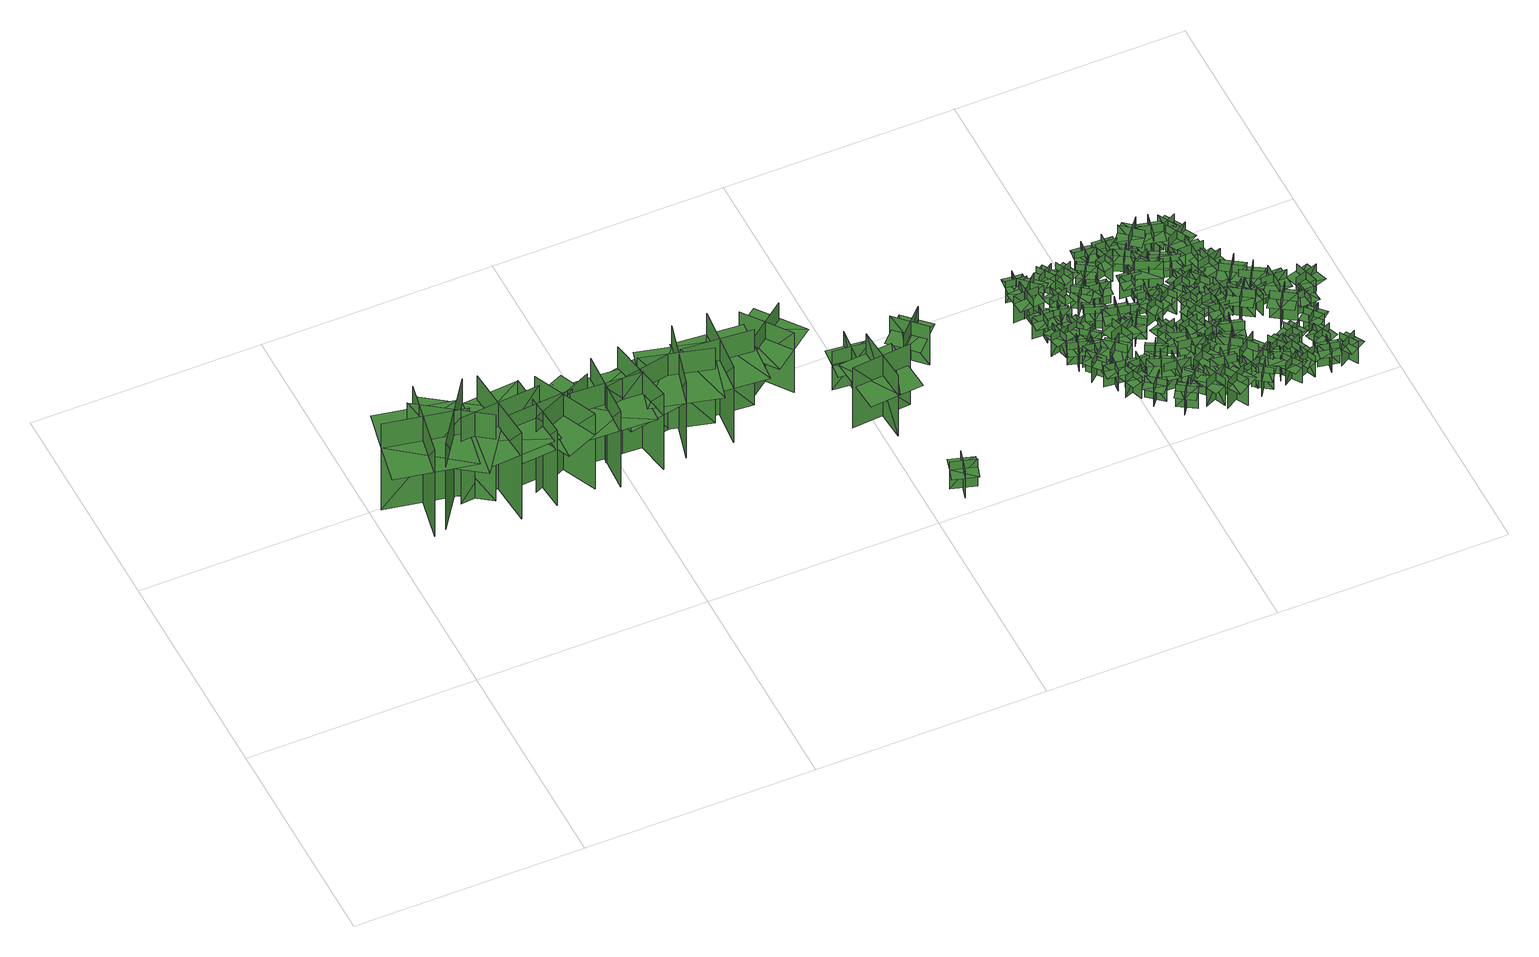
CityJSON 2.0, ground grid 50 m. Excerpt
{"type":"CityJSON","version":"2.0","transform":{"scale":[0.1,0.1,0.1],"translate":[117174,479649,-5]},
"CityObjects":{
"tree1":{"type":"SolitaryVegetationObject","geometry":[{"type":"MultiSurface","lod":"1","boundaries":[[[0,1,2]],[[0,2,3]],[[4,5,6]],[[4,6,7]],[[8,9,10]],[[8,10,11]],[[8,11,12]],[[8,12,13]]]}]},
"tree2":{"type":"SolitaryVegetationObject","geometry":[{"type":"MultiSurface","lod":"1","boundaries":[[[14,15,16]],[[14,16,17]],[[18,19,20]],[[18,20,21]],[[22,23,24]],[[22,24,25]],[[22,25,26]],[[22,26,27]]]}]},
"tree3":{"type":"SolitaryVegetationObject","geometry":[{"type":"MultiSurface","lod":"1","boundaries":[[[28,29,30]],[[28,30,31]],[[32,33,34]],[[32,34,35]],[[36,37,38]],[[36,38,39]],[[36,39,40]],[[36,40,41]]]}]},
"tree4":{"type":"SolitaryVegetationObject","geometry":[{"type":"MultiSurface","lod":"1","boundaries":[[[42,43,44]],[[42,44,45]],[[46,47,48]],[[46,48,49]],[[50,51,52]],[[50,52,53]],[[50,53,54]],[[50,54,55]]]}]},
"tree5":{"type":"SolitaryVegetationObject","geometry":[{"type":"MultiSurface","lod":"1","boundaries":[[[56,57,58]],[[56,58,59]],[[60,61,62]],[[60,62,63]],[[64,65,66]],[[64,66,67]],[[64,67,68]],[[64,68,69]]]}]},
"tree6":{"type":"SolitaryVegetationObject","geometry":[{"type":"MultiSurface","lod":"1","boundaries":[[[70,71,72]],[[70,72,73]],[[74,75,76]],[[74,76,77]],[[78,79,80]],[[78,80,81]],[[78,81,82]],[[78,82,83]]]}]},
"tree7":{"type":"SolitaryVegetationObject","geometry":[{"type":"MultiSurface","lod":"1","boundaries":[[[84,85,86]],[[84,86,87]],[[88,89,90]],[[88,90,91]],[[92,93,94]],[[92,94,95]],[[92,95,96]],[[92,96,97]]]}]},
"tree8":{"type":"SolitaryVegetationObject","geometry":[{"type":"MultiSurface","lod":"1","boundaries":[[[98,99,100]],[[98,100,101]],[[102,103,104]],[[102,104,105]],[[106,107,108]],[[106,108,109]],[[106,109,110]],[[106,110,111]]]}]},
"tree9":{"type":"SolitaryVegetationObject","geometry":[{"type":"MultiSurface","lod":"1","boundaries":[[[112,113,114]],[[112,114,115]],[[116,117,118]],[[116,118,119]],[[120,121,122]],[[120,122,123]],[[120,123,124]],[[120,124,125]]]}]},
"tree10":{"type":"SolitaryVegetationObject","geometry":[{"type":"MultiSurface","lod":"1","boundaries":[[[126,127,128]],[[126,128,129]],[[130,131,132]],[[130,132,133]],[[134,135,136]],[[134,136,137]],[[134,137,138]],[[134,138,139]]]}]},
"tree11":{"type":"SolitaryVegetationObject","geometry":[{"type":"MultiSurface","lod":"1","boundaries":[[[140,141,142]],[[140,142,143]],[[144,145,146]],[[144,146,147]],[[148,149,150]],[[148,150,151]],[[148,151,152]],[[148,152,153]]]}]},
"tree12":{"type":"SolitaryVegetationObject","geometry":[{"type":"MultiSurface","lod":"1","boundaries":[[[154,155,156]],[[154,156,157]],[[158,159,160]],[[158,160,161]],[[162,163,164]],[[162,164,165]],[[162,163,166]],[[162,166,167]]]}]},
"tree13":{"type":"SolitaryVegetationObject","geometry":[{"type":"MultiSurface","lod":"1","boundaries":[[[168,169,170]],[[168,170,171]],[[172,173,174]],[[172,174,175]],[[176,177,178]],[[176,178,179]],[[176,177,180]],[[176,180,181]]]}]},
"tree14":{"type":"SolitaryVegetationObject","geometry":[{"type":"MultiSurface","lod":"1","boundaries":[[[182,183,184]],[[182,184,185]],[[186,187,188]],[[186,188,189]],[[190,191,192]],[[190,192,193]],[[190,191,194]],[[190,194,195]]]}]},
"tree15":{"type":"SolitaryVegetationObject","geometry":[{"type":"MultiSurface","lod":"1","boundaries":[[[196,197,198]],[[196,198,199]],[[200,201,202]],[[200,202,203]],[[204,205,206]],[[204,206,207]],[[204,207,208]],[[204,208,209]]]}]},
"tree16":{"type":"SolitaryVegetationObject","geometry":[{"type":"MultiSurface","lod":"1","boundaries":[[[210,211,212]],[[210,212,213]],[[214,215,216]],[[214,216,217]],[[218,219,220]],[[218,220,221]],[[218,221,222]],[[218,222,223]]]}]},
"tree17":{"type":"SolitaryVegetationObject","geometry":[{"type":"MultiSurface","lod":"1","boundaries":[[[224,225,226]],[[224,226,227]],[[228,229,230]],[[228,230,231]],[[232,233,234]],[[232,234,235]],[[232,235,236]],[[232,236,237]]]}]},
"tree18":{"type":"SolitaryVegetationObject","geometry":[{"type":"MultiSurface","lod":"1","boundaries":[[[238,239,240]],[[238,240,241]],[[242,243,244]],[[242,244,245]],[[246,247,248]],[[246,248,249]],[[246,249,250]],[[246,250,251]]]}]},
"tree19":{"type":"SolitaryVegetationObject","geometry":[{"type":"MultiSurface","lod":"1","boundaries":[[[252,253,254]],[[252,254,255]],[[256,257,258]],[[256,258,259]],[[260,261,262]],[[260,262,263]],[[260,263,264]],[[260,264,265]]]}]},
"tree20":{"type":"SolitaryVegetationObject","geometry":[{"type":"MultiSurface","lod":"1","boundaries":[[[266,267,268]],[[266,268,269]],[[270,271,272]],[[270,272,273]],[[274,275,276]],[[274,276,277]],[[274,277,278]],[[274,278,279]]]}]},
"tree21":{"type":"SolitaryVegetationObject","geometry":[{"type":"MultiSurface","lod":"1","boundaries":[[[280,281,282]],[[280,282,283]],[[284,285,286]],[[284,286,287]],[[288,289,290]],[[288,290,291]],[[288,291,292]],[[288,292,293]]]}]},
"tree22":{"type":"SolitaryVegetationObject","geometry":[{"type":"MultiSurface","lod":"1","boundaries":[[[294,295,296]],[[294,296,297]],[[298,299,300]],[[298,300,301]],[[302,303,304]],[[302,304,305]],[[302,305,306]],[[302,306,307]]]}]},
"tree23":{"type":"SolitaryVegetationObject","geometry":[{"type":"MultiSurface","lod":"1","boundaries":[[[308,309,310]],[[308,310,311]],[[312,313,314]],[[312,314,315]],[[316,317,318]],[[316,318,319]],[[316,319,320]],[[316,320,321]]]}]},
"tree24":{"type":"SolitaryVegetationObject","geometry":[{"type":"MultiSurface","lod":"1","boundaries":[[[322,323,324]],[[322,324,325]],[[326,327,328]],[[326,328,329]],[[330,331,332]],[[330,332,333]],[[330,333,334]],[[330,334,335]]]}]},
"tree25":{"type":"SolitaryVegetationObject","geometry":[{"type":"MultiSurface","lod":"1","boundaries":[[[336,337,338]],[[336,338,339]],[[340,341,342]],[[340,342,343]],[[344,345,346]],[[344,346,347]],[[344,347,348]],[[344,348,349]]]}]},
"tree26":{"type":"SolitaryVegetationObject","geometry":[{"type":"MultiSurface","lod":"1","boundaries":[[[350,351,352]],[[350,352,353]],[[354,355,356]],[[354,356,357]],[[358,359,360]],[[358,360,361]],[[358,361,362]],[[358,362,363]]]}]},
"tree27":{"type":"SolitaryVegetationObject","geometry":[{"type":"MultiSurface","lod":"1","boundaries":[[[364,365,366]],[[364,366,367]],[[368,369,370]],[[368,370,371]],[[372,373,374]],[[372,374,375]],[[372,375,376]],[[372,376,377]]]}]},
"tree28":{"type":"SolitaryVegetationObject","geometry":[{"type":"MultiSurface","lod":"1","boundaries":[[[378,379,380]],[[378,380,381]],[[382,383,384]],[[382,384,385]],[[386,387,388]],[[386,388,389]],[[386,389,390]],[[386,390,391]]]}]},
"tree29":{"type":"SolitaryVegetationObject","geometry":[{"type":"MultiSurface","lod":"1","boundaries":[[[392,393,394]],[[392,394,395]],[[396,397,398]],[[396,398,399]],[[400,401,402]],[[400,402,403]],[[400,403,404]],[[400,404,405]]]}]},
"tree30":{"type":"SolitaryVegetationObject","geometry":[{"type":"MultiSurface","lod":"1","boundaries":[[[406,407,408]],[[406,408,409]],[[410,411,412]],[[410,412,413]],[[414,415,416]],[[414,416,417]],[[414,417,418]],[[414,418,419]]]}]},
"tree31":{"type":"SolitaryVegetationObject","geometry":[{"type":"MultiSurface","lod":"1","boundaries":[[[420,421,422]],[[420,422,423]],[[424,425,426]],[[424,426,427]],[[428,429,430]],[[428,430,431]],[[428,431,432]],[[428,432,433]]]}]},
"tree32":{"type":"SolitaryVegetationObject","geometry":[{"type":"MultiSurface","lod":"1","boundaries":[[[434,435,436]],[[434,436,437]],[[438,439,440]],[[438,440,441]],[[442,443,444]],[[442,444,445]],[[442,445,446]],[[442,446,447]]]}]},
"tree33":{"type":"SolitaryVegetationObject","geometry":[{"type":"MultiSurface","lod":"1","boundaries":[[[448,449,450]],[[448,450,451]],[[452,453,454]],[[452,454,455]],[[456,457,458]],[[456,458,459]],[[456,459,460]],[[456,460,461]]]}]},
"tree34":{"type":"SolitaryVegetationObject","geometry":[{"type":"MultiSurface","lod":"1","boundaries":[[[462,463,464]],[[462,464,465]],[[466,467,468]],[[466,468,469]],[[470,471,472]],[[470,472,473]],[[470,473,474]],[[470,474,475]]]}]},
"tree35":{"type":"SolitaryVegetationObject","geometry":[{"type":"MultiSurface","lod":"1","boundaries":[[[476,477,478]],[[476,478,479]],[[480,481,482]],[[480,482,483]],[[484,485,486]],[[484,486,487]],[[484,487,488]],[[484,488,489]]]}]},
"tree36":{"type":"SolitaryVegetationObject","geometry":[{"type":"MultiSurface","lod":"1","boundaries":[[[490,491,492]],[[490,492,493]],[[494,495,496]],[[494,496,497]],[[498,499,500]],[[498,500,501]],[[498,501,502]],[[498,502,503]]]}]},
"tree37":{"type":"SolitaryVegetationObject","geometry":[{"type":"MultiSurface","lod":"1","boundaries":[[[504,505,506]],[[504,506,507]],[[508,509,510]],[[508,510,511]],[[512,513,514]],[[512,514,515]],[[512,515,516]],[[512,516,517]]]}]},
"tree38":{"type":"SolitaryVegetationObject","geometry":[{"type":"MultiSurface","lod":"1","boundaries":[[[518,519,520]],[[518,520,521]],[[522,523,524]],[[522,524,525]],[[526,527,528]],[[526,528,529]],[[526,529,530]],[[526,530,531]]]}]},
"tree39":{"type":"SolitaryVegetationObject","geometry":[{"type":"MultiSurface","lod":"1","boundaries":[[[532,533,534]],[[532,534,535]],[[536,537,538]],[[536,538,539]],[[540,541,542]],[[540,542,543]],[[540,543,544]],[[540,544,545]]]}]},
"tree40":{"type":"SolitaryVegetationObject","geometry":[{"type":"MultiSurface","lod":"1","boundaries":[[[546,547,548]],[[546,548,549]],[[550,551,552]],[[550,552,553]],[[554,555,556]],[[554,556,557]],[[554,557,558]],[[554,558,559]]]}]},
"tree41":{"type":"SolitaryVegetationObject","geometry":[{"type":"MultiSurface","lod":"1","boundaries":[[[560,561,562]],[[560,562,563]],[[564,565,566]],[[564,566,567]],[[568,569,570]],[[568,570,571]],[[568,571,572]],[[568,572,573]]]}]},
"tree42":{"type":"SolitaryVegetationObject","geometry":[{"type":"MultiSurface","lod":"1","boundaries":[[[574,575,576]],[[574,576,577]],[[578,579,580]],[[578,580,581]],[[582,583,584]],[[582,584,585]],[[582,585,586]],[[582,586,587]]]}]},
"tree43":{"type":"SolitaryVegetationObject","geometry":[{"type":"MultiSurface","lod":"1","boundaries":[[[588,589,590]],[[588,590,591]],[[592,593,594]],[[592,594,595]],[[596,597,598]],[[596,598,599]],[[596,599,600]],[[596,600,601]]]}]},
"tree44":{"type":"SolitaryVegetationObject","geometry":[{"type":"MultiSurface","lod":"1","boundaries":[[[602,603,604]],[[602,604,605]],[[606,607,608]],[[606,608,609]],[[610,611,612]],[[610,612,613]],[[610,613,614]],[[610,614,615]]]}]},
"tree45":{"type":"SolitaryVegetationObject","geometry":[{"type":"MultiSurface","lod":"1","boundaries":[[[616,617,618]],[[616,618,619]],[[620,621,622]],[[620,622,623]],[[624,625,626]],[[624,626,627]],[[624,627,628]],[[624,628,629]]]}]},
"tree46":{"type":"SolitaryVegetationObject","geometry":[{"type":"MultiSurface","lod":"1","boundaries":[[[630,631,632]],[[630,632,633]],[[634,635,636]],[[634,636,637]],[[638,639,640]],[[638,640,641]],[[638,641,642]],[[638,642,643]]]}]},
"tree47":{"type":"SolitaryVegetationObject","geometry":[{"type":"MultiSurface","lod":"1","boundaries":[[[644,645,646]],[[644,646,647]],[[648,649,650]],[[648,650,651]],[[652,653,654]],[[652,654,655]],[[652,655,656]],[[652,656,657]]]}]},
"tree48":{"type":"SolitaryVegetationObject","geometry":[{"type":"MultiSurface","lod":"1","boundaries":[[[658,659,660]],[[658,660,661]],[[662,663,664]],[[662,664,665]],[[666,667,668]],[[666,668,669]],[[666,669,670]],[[666,670,671]]]}]},
"tree49":{"type":"SolitaryVegetationObject","geometry":[{"type":"MultiSurface","lod":"1","boundaries":[[[672,673,674]],[[672,674,675]],[[676,677,678]],[[676,678,679]],[[680,681,682]],[[680,682,683]],[[680,683,684]],[[680,684,685]]]}]},
"tree50":{"type":"SolitaryVegetationObject","geometry":[{"type":"MultiSurface","lod":"1","boundaries":[[[686,687,688]],[[686,688,689]],[[690,691,692]],[[690,692,693]],[[694,695,696]],[[694,696,697]],[[694,697,698]],[[694,698,699]]]}]},
"tree51":{"type":"SolitaryVegetationObject","geometry":[{"type":"MultiSurface","lod":"1","boundaries":[[[700,701,702]],[[700,702,703]],[[704,705,706]],[[704,706,707]],[[708,709,710]],[[708,710,711]],[[708,711,712]],[[708,712,713]]]}]},
"tree52":{"type":"SolitaryVegetationObject","geometry":[{"type":"MultiSurface","lod":"1","boundaries":[[[714,715,716]],[[714,716,717]],[[718,719,720]],[[718,720,721]],[[722,723,724]],[[722,724,725]],[[722,725,726]],[[722,726,727]]]}]},
"tree53":{"type":"SolitaryVegetationObject","geometry":[{"type":"MultiSurface","lod":"1","boundaries":[[[728,729,730]],[[728,730,731]],[[732,733,734]],[[732,734,735]],[[736,737,738]],[[736,738,739]],[[736,739,740]],[[736,740,741]]]}]},
"tree54":{"type":"SolitaryVegetationObject","geometry":[{"type":"MultiSurface","lod":"1","boundaries":[[[742,743,744]],[[742,744,745]],[[746,747,748]],[[746,748,749]],[[750,751,752]],[[750,752,753]],[[750,753,754]],[[750,754,755]]]}]},
"tree55":{"type":"SolitaryVegetationObject","geometry":[{"type":"MultiSurface","lod":"1","boundaries":[[[756,757,758]],[[756,758,759]],[[760,761,762]],[[760,762,763]],[[764,765,766]],[[764,766,767]],[[764,767,768]],[[764,768,769]]]}]},
"tree56":{"type":"SolitaryVegetationObject","geometry":[{"type":"MultiSurface","lod":"1","boundaries":[[[770,771,772]],[[770,772,773]],[[774,775,776]],[[774,776,777]],[[778,779,780]],[[778,780,781]],[[778,781,782]],[[778,782,783]]]}]},
"tree57":{"type":"SolitaryVegetationObject","geometry":[{"type":"MultiSurface","lod":"1","boundaries":[[[784,785,786]],[[784,786,787]],[[788,789,790]],[[788,790,791]],[[792,793,794]],[[792,794,795]],[[792,795,796]],[[792,796,797]]]}]},
"tree58":{"type":"SolitaryVegetationObject","geometry":[{"type":"MultiSurface","lod":"1","boundaries":[[[798,799,800]],[[798,800,801]],[[802,803,804]],[[802,804,805]],[[806,807,808]],[[806,808,809]],[[806,809,810]],[[806,810,811]]]}]},
"tree59":{"type":"SolitaryVegetationObject","geometry":[{"type":"MultiSurface","lod":"1","boundaries":[[[812,813,814]],[[812,814,815]],[[816,817,818]],[[816,818,819]],[[820,821,822]],[[820,822,823]],[[820,823,824]],[[820,824,825]]]}]},
"tree60":{"type":"SolitaryVegetationObject","geometry":[{"type":"MultiSurface","lod":"1","boundaries":[[[826,827,828]],[[826,828,829]],[[830,831,832]],[[830,832,833]],[[834,835,836]],[[834,836,837]],[[834,837,838]],[[834,838,839]]]}]},
"tree61":{"type":"SolitaryVegetationObject","geometry":[{"type":"MultiSurface","lod":"1","boundaries":[[[840,841,842]],[[840,842,843]],[[844,845,846]],[[844,846,847]],[[848,849,850]],[[848,850,851]],[[848,851,852]],[[848,852,853]]]}]},
"tree62":{"type":"SolitaryVegetationObject","geometry":[{"type":"MultiSurface","lod":"1","boundaries":[[[854,855,856]],[[854,856,857]],[[858,859,860]],[[858,860,861]],[[862,863,864]],[[862,864,865]],[[862,865,866]],[[862,866,867]]]}]},
"tree63":{"type":"SolitaryVegetationObject","geometry":[{"type":"MultiSurface","lod":"1","boundaries":[[[868,869,870]],[[868,870,871]],[[872,873,874]],[[872,874,875]],[[876,877,878]],[[876,878,879]],[[876,879,880]],[[876,880,881]]]}]},
"tree64":{"type":"SolitaryVegetationObject","geometry":[{"type":"MultiSurface","lod":"1","boundaries":[[[882,883,884]],[[882,884,885]],[[886,887,888]],[[886,888,889]],[[890,891,892]],[[890,892,893]],[[890,893,894]],[[890,894,895]]]}]},
"tree65":{"type":"SolitaryVegetationObject","geometry":[{"type":"MultiSurface","lod":"1","boundaries":[[[896,897,898]],[[896,898,899]],[[900,901,902]],[[900,902,903]],[[904,905,906]],[[904,906,907]],[[904,907,908]],[[904,908,909]]]}]},
"tree66":{"type":"SolitaryVegetationObject","geometry":[{"type":"MultiSurface","lod":"1","boundaries":[[[910,911,912]],[[910,912,913]],[[914,915,916]],[[914,916,917]],[[918,919,920]],[[918,920,921]],[[918,921,922]],[[918,922,923]]]}]},
"tree67":{"type":"SolitaryVegetationObject","geometry":[{"type":"MultiSurface","lod":"1","boundaries":[[[924,925,926]],[[924,926,927]],[[928,929,930]],[[928,930,931]],[[932,933,934]],[[932,934,935]],[[932,935,936]],[[932,936,937]]]}]},
"tree68":{"type":"SolitaryVegetationObject","geometry":[{"type":"MultiSurface","lod":"1","boundaries":[[[938,939,940]],[[938,940,941]],[[942,943,944]],[[942,944,945]],[[946,947,948]],[[946,948,949]],[[946,949,950]],[[946,950,951]]]}]},
"tree69":{"type":"SolitaryVegetationObject","geometry":[{"type":"MultiSurface","lod":"1","boundaries":[[[952,953,954]],[[952,954,955]],[[956,957,958]],[[956,958,959]],[[960,961,962]],[[960,962,963]],[[960,963,964]],[[960,964,965]]]}]},
"tree70":{"type":"SolitaryVegetationObject","geometry":[{"type":"MultiSurface","lod":"1","boundaries":[[[966,967,968]],[[966,968,969]],[[970,971,972]],[[970,972,973]],[[974,975,976]],[[974,976,977]],[[974,977,978]],[[974,978,979]]]}]},
"tree71":{"type":"SolitaryVegetationObject","geometry":[{"type":"MultiSurface","lod":"1","boundaries":[[[980,981,982]],[[980,982,983]],[[984,985,986]],[[984,986,987]],[[988,989,990]],[[988,990,991]],[[988,991,992]],[[988,992,993]]]}]},
"tree72":{"type":"SolitaryVegetationObject","geometry":[{"type":"MultiSurface","lod":"1","boundaries":[[[994,995,996]],[[994,996,997]],[[998,999,1000]],[[998,1000,1001]],[[1002,1003,1004]],[[1002,1004,1005]],[[1002,1005,1006]],[[1002,1006,1007]]]}]},
"tree73":{"type":"SolitaryVegetationObject","geometry":[{"type":"MultiSurface","lod":"1","boundaries":[[[1008,1009,1010]],[[1008,1010,1011]],[[1012,1013,1014]],[[1012,1014,1015]],[[1016,1017,1018]],[[1016,1018,1019]],[[1016,1019,1020]],[[1016,1020,1021]]]}]},
"tree74":{"type":"SolitaryVegetationObject","geometry":[{"type":"MultiSurface","lod":"1","boundaries":[[[1022,1023,1024]],[[1022,1024,1025]],[[1026,1027,1028]],[[1026,1028,1029]],[[1030,1031,1032]],[[1030,1032,1033]],[[1030,1033,1034]],[[1030,1034,1035]]]}]},
"tree75":{"type":"SolitaryVegetationObject","geometry":[{"type":"MultiSurface","lod":"1","boundaries":[[[1036,1037,1038]],[[1036,1038,1039]],[[1040,1041,1042]],[[1040,1042,1043]],[[1044,1045,1046]],[[1044,1046,1047]],[[1044,1047,1048]],[[1044,1048,1049]]]}]},
"tree76":{"type":"SolitaryVegetationObject","geometry":[{"type":"MultiSurface","lod":"1","boundaries":[[[1050,1051,1052]],[[1050,1052,1053]],[[1054,1055,1056]],[[1054,1056,1057]],[[1058,1059,1060]],[[1058,1060,1061]],[[1058,1061,1062]],[[1058,1062,1063]]]}]},
"tree77":{"type":"SolitaryVegetationObject","geometry":[{"type":"MultiSurface","lod":"1","boundaries":[[[1064,1065,1066]],[[1064,1066,1067]],[[1068,1069,1070]],[[1068,1070,1071]],[[1072,1073,1074]],[[1072,1074,1075]],[[1072,1075,1076]],[[1072,1076,1077]]]}]},
"tree78":{"type":"SolitaryVegetationObject","geometry":[{"type":"MultiSurface","lod":"1","boundaries":[[[1078,1079,1080]],[[1078,1080,1081]],[[1082,1083,1084]],[[1082,1084,1085]],[[1086,1087,1088]],[[1086,1088,1089]],[[1086,1089,1090]],[[1086,1090,1091]]]}]},
"tree79":{"type":"SolitaryVegetationObject","geometry":[{"type":"MultiSurface","lod":"1","boundaries":[[[1092,1093,1094]],[[1092,1094,1095]],[[1096,1097,1098]],[[1096,1098,1099]],[[1100,1101,1102]],[[1100,1102,1103]],[[1100,1103,1104]],[[1100,1104,1105]]]}]},
"tree80":{"type":"SolitaryVegetationObject","geometry":[{"type":"MultiSurface","lod":"1","boundaries":[[[1106,1107,1108]],[[1106,1108,1109]],[[1110,1111,1112]],[[1110,1112,1113]],[[1114,1115,1116]],[[1114,1116,1117]],[[1114,1117,1118]],[[1114,1118,1119]]]}]},
"tree81":{"type":"SolitaryVegetationObject","geometry":[{"type":"MultiSurface","lod":"1","boundaries":[[[1120,1121,1122]],[[1120,1122,1123]],[[1124,1125,1126]],[[1124,1126,1127]],[[1128,1129,1130]],[[1128,1130,1131]],[[1128,1131,1132]],[[1128,1132,1133]]]}]},
"tree82":{"type":"SolitaryVegetationObject","geometry":[{"type":"MultiSurface","lod":"1","boundaries":[[[1134,1135,1136]],[[1134,1136,1137]],[[1138,1139,1140]],[[1138,1140,1141]],[[1142,1143,1144]],[[1142,1144,1145]],[[1142,1145,1146]],[[1142,1146,1147]]]}]},
"tree83":{"type":"SolitaryVegetationObject","geometry":[{"type":"MultiSurface","lod":"1","boundaries":[[[1148,1149,1150]],[[1148,1150,1151]],[[1152,1153,1154]],[[1152,1154,1155]],[[1156,1157,1158]],[[1156,1158,1159]],[[1156,1159,1160]],[[1156,1160,1161]]]}]},
"tree84":{"type":"SolitaryVegetationObject","geometry":[{"type":"MultiSurface","lod":"1","boundaries":[[[1162,1163,1164]],[[1162,1164,1165]],[[1166,1167,1168]],[[1166,1168,1169]],[[1170,1171,1172]],[[1170,1172,1173]],[[1170,1173,1174]],[[1170,1174,1175]]]}]},
"tree85":{"type":"SolitaryVegetationObject","geometry":[{"type":"MultiSurface","lod":"1","boundaries":[[[1176,1177,1178]],[[1176,1178,1179]],[[1180,1181,1182]],[[1180,1182,1183]],[[1184,1185,1186]],[[1184,1186,1187]],[[1184,1187,1188]],[[1184,1188,1189]]]}]},
"tree86":{"type":"SolitaryVegetationObject","geometry":[{"type":"MultiSurface","lod":"1","boundaries":[[[1190,1191,1192]],[[1190,1192,1193]],[[1194,1195,1196]],[[1194,1196,1197]],[[1198,1199,1200]],[[1198,1200,1201]],[[1198,1201,1202]],[[1198,1202,1203]]]}]},
"tree87":{"type":"SolitaryVegetationObject","geometry":[{"type":"MultiSurface","lod":"1","boundaries":[[[1204,1205,1206]],[[1204,1206,1207]],[[1208,1209,1210]],[[1208,1210,1211]],[[1212,1213,1214]],[[1212,1214,1215]],[[1212,1215,1216]],[[1212,1216,1217]]]}]},
"tree88":{"type":"SolitaryVegetationObject","geometry":[{"type":"MultiSurface","lod":"1","boundaries":[[[1218,1219,1220]],[[1218,1220,1221]],[[1222,1223,1224]],[[1222,1224,1225]],[[1226,1227,1228]],[[1226,1228,1229]],[[1226,1229,1230]],[[1226,1230,1231]]]}]},
"tree89":{"type":"SolitaryVegetationObject","geometry":[{"type":"MultiSurface","lod":"1","boundaries":[[[1232,1233,1234]],[[1232,1234,1235]],[[1236,1237,1238]],[[1236,1238,1239]],[[1240,1241,1242]],[[1240,1242,1243]],[[1240,1243,1244]],[[1240,1244,1245]]]}]},
"tree90":{"type":"SolitaryVegetationObject","geometry":[{"type":"MultiSurface","lod":"1","boundaries":[[[1246,1247,1248]],[[1246,1248,1249]],[[1250,1251,1252]],[[1250,1252,1253]],[[1254,1255,1256]],[[1254,1256,1257]],[[1254,1257,1258]],[[1254,1258,1259]]]}]},
"tree91":{"type":"SolitaryVegetationObject","geometry":[{"type":"MultiSurface","lod":"1","boundaries":[[[1260,1261,1262]],[[1260,1262,1263]],[[1264,1265,1266]],[[1264,1266,1267]],[[1268,1269,1270]],[[1268,1270,1271]],[[1268,1271,1272]],[[1268,1272,1273]]]}]},
"tree92":{"type":"SolitaryVegetationObject","geometry":[{"type":"MultiSurface","lod":"1","boundaries":[[[1274,1275,1276]],[[1274,1276,1277]],[[1278,1279,1280]],[[1278,1280,1281]],[[1282,1283,1284]],[[1282,1284,1285]],[[1282,1285,1286]],[[1282,1286,1287]]]}]},
"tree93":{"type":"SolitaryVegetationObject","geometry":[{"type":"MultiSurface","lod":"1","boundaries":[[[1288,1289,1290]],[[1288,1290,1291]],[[1292,1293,1294]],[[1292,1294,1295]],[[1296,1297,1298]],[[1296,1298,1299]],[[1296,1299,1300]],[[1296,1300,1301]]]}]},
"tree94":{"type":"SolitaryVegetationObject","geometry":[{"type":"MultiSurface","lod":"1","boundaries":[[[1302,1303,1304]],[[1302,1304,1305]],[[1306,1307,1308]],[[1306,1308,1309]],[[1310,1311,1312]],[[1310,1312,1313]],[[1310,1313,1314]],[[1310,1314,1315]]]}]},
"tree95":{"type":"SolitaryVegetationObject","geometry":[{"type":"MultiSurface","lod":"1","boundaries":[[[1316,1317,1318]],[[1316,1318,1319]],[[1320,1321,1322]],[[1320,1322,1323]],[[1324,1325,1326]],[[1324,1326,1327]],[[1324,1327,1328]],[[1324,1328,1329]]]}]},
"tree96":{"type":"SolitaryVegetationObject","geometry":[{"type":"MultiSurface","lod":"1","boundaries":[[[1330,1331,1332]],[[1330,1332,1333]],[[1334,1335,1336]],[[1334,1336,1337]],[[1338,1339,1340]],[[1338,1340,1341]],[[1338,1341,1342]],[[1338,1342,1343]]]}]},
"tree97":{"type":"SolitaryVegetationObject","geometry":[{"type":"MultiSurface","lod":"1","boundaries":[[[1344,1345,1346]],[[1344,1346,1347]],[[1348,1349,1350]],[[1348,1350,1351]],[[1352,1353,1354]],[[1352,1354,1355]],[[1352,1355,1356]],[[1352,1356,1357]]]}]},
"tree98":{"type":"SolitaryVegetationObject","geometry":[{"type":"MultiSurface","lod":"1","boundaries":[[[1358,1359,1360]],[[1358,1360,1361]],[[1362,1363,1364]],[[1362,1364,1365]],[[1366,1367,1368]],[[1366,1368,1369]],[[1366,1369,1370]],[[1366,1370,1371]]]}]},
"tree99":{"type":"SolitaryVegetationObject","geometry":[{"type":"MultiSurface","lod":"1","boundaries":[[[1372,1373,1374]],[[1372,1374,1375]],[[1376,1377,1378]],[[1376,1378,1379]],[[1380,1381,1382]],[[1380,1382,1383]],[[1380,1383,1384]],[[1380,1384,1385]]]}]},
"tree100":{"type":"SolitaryVegetationObject","geometry":[{"type":"MultiSurface","lod":"1","boundaries":[[[1386,1387,1388]],[[1386,1388,1389]],[[1390,1391,1392]],[[1390,1392,1393]],[[1394,1395,1396]],[[1394,1396,1397]],[[1394,1397,1398]],[[1394,1398,1399]]]}]},
"tree101":{"type":"SolitaryVegetationObject","geometry":[{"type":"MultiSurface","lod":"1","boundaries":[[[1400,1401,1402]],[[1400,1402,1403]],[[1404,1405,1406]],[[1404,1406,1407]],[[1408,1409,1410]],[[1408,1410,1411]],[[1408,1411,1412]],[[1408,1412,1413]]]}]},
"tree102":{"type":"SolitaryVegetationObject","geometry":[{"type":"MultiSurface","lod":"1","boundaries":[[[1414,1415,1416]],[[1414,1416,1417]],[[1418,1419,1420]],[[1418,1420,1421]],[[1422,1423,1424]],[[1422,1424,1425]],[[1422,1425,1426]],[[1422,1426,1427]]]}]},
"tree103":{"type":"SolitaryVegetationObject","geometry":[{"type":"MultiSurface","lod":"1","boundaries":[[[1428,1429,1430]],[[1428,1430,1431]],[[1432,1433,1434]],[[1432,1434,1435]],[[1436,1437,1438]],[[1436,1438,1439]],[[1436,1439,1440]],[[1436,1440,1441]]]}]},
"tree104":{"type":"SolitaryVegetationObject","geometry":[{"type":"MultiSurface","lod":"1","boundaries":[[[1442,1443,1444]],[[1442,1444,1445]],[[1446,1447,1448]],[[1446,1448,1449]],[[1450,1451,1452]],[[1450,1452,1453]],[[1450,1453,1454]],[[1450,1454,1455]]]}]},
"tree105":{"type":"SolitaryVegetationObject","geometry":[{"type":"MultiSurface","lod":"1","boundaries":[[[1456,1457,1458]],[[1456,1458,1459]],[[1460,1461,1462]],[[1460,1462,1463]],[[1464,1465,1466]],[[1464,1466,1467]],[[1464,1467,1468]],[[1464,1468,1469]]]}]},
"tree106":{"type":"SolitaryVegetationObject","geometry":[{"type":"MultiSurface","lod":"1","boundaries":[[[1470,1471,1472]],[[1470,1472,1473]],[[1474,1475,1476]],[[1474,1476,1477]],[[1478,1479,1480]],[[1478,1480,1481]],[[1478,1481,1482]],[[1478,1482,1483]]]}]}
},
"vertices":[
[122,559,4],[88,385,4],[88,385,250],[122,559,250],[24,494,4],[198,460,4],[198,460,250],[24,494,250],[24,494,181],[7,407,181],[181,373,181],[198,460,181],[215,547,181],[41,581,181],
[238,422,3],[94,525,3],[94,525,249],[238,422,249],[219,538,3],[116,394,3],[116,394,249],[219,538,249],[219,538,180],[147,590,180],[44,446,180],[116,394,180],[188,343,180],[291,487,180],
[250,533,2],[264,357,2],[264,357,248],[250,533,248],[173,444,2],[349,458,2],[349,458,248],[173,444,248],[173,444,179],[180,356,179],[356,370,179],[349,458,179],[343,546,179],[166,533,179],
[328,513,4],[341,359,4],[341,359,219],[328,513,219],[261,435,4],[415,447,4],[415,447,219],[261,435,219],[261,435,159],[267,358,159],[421,370,159],[415,447,159],[409,524,159],[255,512,159],
[459,471,5],[318,407,5],[318,407,220],[459,471,220],[362,508,5],[427,367,5],[427,367,220],[362,508,220],[362,508,160],[292,476,160],[356,335,160],[427,367,160],[497,399,160],[433,540,160],
[482,505,5],[475,351,5],[475,351,221],[482,505,221],[406,436,5],[560,429,5],[560,429,221],[406,436,221],[406,436,160],[402,359,160],[557,352,160],[560,429,160],[564,507,160],[409,514,160],
[628,452,5],[476,423,5],[476,423,220],[628,452,220],[543,511,5],[571,358,5],[571,358,220],[543,511,220],[543,511,160],[467,496,160],[495,344,160],[571,358,160],[648,373,160],[619,525,160],
[715,427,7],[565,466,7],[565,466,222],[715,427,222],[663,516,7],[624,366,7],[624,366,222],[663,516,222],[663,516,162],[588,535,162],[549,385,162],[624,366,162],[699,347,162],[738,497,162],
[806,441,4],[652,454,4],[652,454,220],[806,441,220],[740,520,4],[727,366,4],[727,366,220],[740,520,220],[740,520,159],[663,527,159],[650,372,159],[727,366,159],[804,359,159],[817,514,159],
[896,520,10],[799,446,10],[799,446,179],[896,520,179],[816,531,10],[889,434,10],[889,434,179],[816,531,179],[816,531,132],[767,495,132],[841,398,132],[889,434,132],[938,471,132],[864,568,132],
[1086,83,14],[1071,30,14],[1071,30,91],[1086,83,91],[1054,65,14],[1107,50,14],[1107,50,91],[1054,65,91],[1054,65,69],[1046,38,69],[1099,23,69],[1107,50,69],[1115,76,69],[1061,92,69],
[1025,241,10],[1015,370,10],[1015,370,182],[1025,241,182],[1082,308,10],[953,298,10],[953,298,182],[1082,308,182],[1029,241,125],[1019,370,125],[954,365,125],[964,236,125],[1071,374,125],[1081,245,125],
[959,407,11],[1040,399,11],[1040,399,121],[959,407,121],[994,364,11],[1002,446,11],[1002,446,121],[994,364,121],[958,405,84],[1040,396,84],[1044,437,84],[962,446,84],[1037,363,84],[955,371,84],
[1104,386,13],[1162,444,13],[1162,444,123],[1104,386,123],[1160,386,13],[1101,444,13],[1101,444,123],[1160,386,123],[1106,384,86],[1163,442,86],[1134,471,86],[1076,413,86],[1187,419,86],[1129,360,86],
[1384,301,19],[1427,311,19],[1427,311,81],[1384,301,81],[1409,286,19],[1399,329,19],[1399,329,81],[1409,286,81],[1409,286,64],[1431,291,64],[1420,334,64],[1399,329,64],[1377,323,64],[1388,280,64],
[1393,337,19],[1394,381,19],[1394,381,81],[1393,337,81],[1414,357,19],[1370,359,19],[1370,359,81],[1414,357,81],[1414,357,64],[1415,379,64],[1371,381,64],[1370,359,64],[1369,337,64],[1414,335,64],
[1402,267,19],[1445,254,19],[1445,254,81],[1402,267,81],[1416,241,19],[1429,283,19],[1429,283,81],[1416,241,81],[1416,241,63],[1438,234,63],[1450,277,63],[1429,283,63],[1408,289,63],[1395,247,63],
[1386,390,18],[1382,445,18],[1382,445,95],[1386,390,95],[1410,418,18],[1355,414,18],[1355,414,95],[1410,418,95],[1410,418,74],[1408,446,74],[1353,442,74],[1355,414,74],[1357,386,74],[1413,391,74],
[1457,202,19],[1428,236,19],[1428,236,80],[1457,202,80],[1460,232,19],[1426,203,19],[1426,203,80],[1460,232,80],[1460,232,63],[1445,249,63],[1412,220,63],[1426,203,63],[1440,186,63],[1474,215,63],
[1463,160,19],[1468,204,19],[1468,204,80],[1463,160,80],[1486,178,19],[1442,183,19],[1442,183,80],[1486,178,80],[1486,178,63],[1489,200,63],[1445,205,63],[1442,183,63],[1440,161,63],[1484,156,63],
[1447,224,19],[1454,267,19],[1454,267,80],[1447,224,80],[1471,241,19],[1427,248,19],[1427,248,80],[1471,241,80],[1471,241,63],[1474,263,63],[1431,270,63],[1427,248,63],[1424,226,63],[1467,219,63],
[1364,470,18],[1408,466,18],[1408,466,79],[1364,470,79],[1383,447,18],[1387,491,18],[1387,491,79],[1383,447,79],[1383,447,62],[1405,445,62],[1409,490,62],[1387,491,62],[1365,493,62],[1361,449,62],
[1418,455,18],[1379,415,18],[1379,415,94],[1418,455,94],[1381,455,18],[1421,416,18],[1421,416,94],[1381,455,94],[1381,455,73],[1362,435,73],[1401,396,73],[1421,416,73],[1440,436,73],[1401,474,73],
[1481,166,18],[1497,124,18],[1497,124,80],[1481,166,80],[1469,139,18],[1510,154,18],[1510,154,80],[1469,139,80],[1469,139,63],[1476,118,63],[1518,134,63],[1510,154,63],[1502,175,63],[1461,160,63],
[1408,361,19],[1451,351,19],[1451,351,80],[1408,361,80],[1423,336,19],[1433,379,19],[1433,379,80],[1423,336,80],[1423,336,63],[1445,331,63],[1454,374,63],[1433,379,63],[1411,384,63],[1402,341,63],
[1424,309,19],[1466,323,19],[1466,323,80],[1424,309,80],[1451,296,19],[1436,338,19],[1436,338,80],[1451,296,80],[1451,296,63],[1472,303,63],[1457,345,63],[1436,338,63],[1415,330,63],[1430,289,63],
[1471,295,19],[1442,261,19],[1442,261,80],[1471,295,80],[1442,293,19],[1475,264,19],[1475,264,80],[1442,293,80],[1442,293,63],[1427,276,63],[1460,247,63],[1475,264,63],[1490,280,63],[1457,310,63],
[1501,201,18],[1461,238,18],[1461,238,95],[1501,201,95],[1500,237,18],[1463,197,18],[1463,197,95],[1500,237,95],[1500,237,73],[1480,256,73],[1442,215,73],[1463,197,73],[1483,178,73],[1520,219,73],
[1509,94,18],[1537,128,18],[1537,128,79],[1509,94,79],[1538,96,18],[1504,125,18],[1504,125,79],[1538,96,79],[1538,96,62],[1552,113,62],[1518,142,62],[1504,125,62],[1490,108,62],[1524,79,62],
[1450,378,18],[1437,420,18],[1437,420,79],[1450,378,79],[1464,404,18],[1422,391,18],[1422,391,79],[1464,404,79],[1464,404,62],[1458,425,62],[1415,412,62],[1422,391,62],[1428,370,62],[1470,382,62],
[1535,170,18],[1491,171,18],[1491,171,80],[1535,170,80],[1515,191,18],[1514,147,18],[1514,147,80],[1515,191,80],[1515,191,62],[1493,192,62],[1492,147,62],[1514,147,62],[1536,147,62],[1537,191,62],
[1436,482,17],[1459,445,17],[1459,445,78],[1436,482,78],[1429,454,17],[1466,477,17],[1466,477,78],[1429,454,78],[1429,454,61],[1440,435,61],[1478,458,61],[1466,477,61],[1455,496,61],[1417,472,61],
[1549,77,17],[1586,53,17],[1586,53,79],[1549,77,79],[1555,48,17],[1579,85,17],[1579,85,79],[1555,48,79],[1555,48,62],[1574,36,62],[1598,74,62],[1579,85,62],[1560,97,62],[1537,60,62],
[1570,131,17],[1519,151,17],[1519,151,94],[1570,131,94],[1556,165,17],[1535,113,17],[1535,113,94],[1556,165,94],[1556,165,73],[1530,175,73],[1510,124,73],[1535,113,73],[1561,103,73],[1582,155,73],
[1505,278,18],[1524,226,18],[1524,226,95],[1505,278,95],[1489,245,18],[1541,264,18],[1541,264,95],[1489,245,95],[1489,245,73],[1499,219,73],[1551,238,73],[1541,264,73],[1532,290,73],[1480,271,73],
[1474,341,18],[1515,325,18],[1515,325,80],[1474,341,80],[1485,314,18],[1502,355,18],[1502,355,80],[1485,314,80],[1485,314,62],[1506,306,62],[1522,347,62],[1502,355,62],[1481,363,62],[1465,322,62],
[1546,124,17],[1601,119,17],[1601,119,94],[1546,124,94],[1569,96,17],[1574,151,17],[1574,151,94],[1569,96,94],[1569,96,72],[1597,93,72],[1602,148,72],[1574,151,72],[1547,153,72],[1542,98,72],
[1504,410,17],[1477,375,17],[1477,375,79],[1504,410,79],[1475,406,17],[1510,379,17],[1510,379,79],[1475,406,79],[1475,406,61],[1461,388,61],[1496,362,61],[1510,379,61],[1523,397,61],[1488,424,61],
[1567,209,18],[1546,170,18],[1546,170,79],[1567,209,79],[1539,200,18],[1578,179,18],[1578,179,79],[1539,200,79],[1539,200,62],[1528,181,62],[1567,160,62],[1578,179,62],[1588,199,62],[1549,220,62],
[1522,277,17],[1534,331,17],[1534,331,94],[1522,277,94],[1553,297,17],[1499,309,17],[1499,309,94],[1553,297,94],[1553,297,73],[1560,324,73],[1506,336,73],[1499,309,73],[1493,282,73],[1547,270,73],
[1502,466,16],[1462,447,16],[1462,447,78],[1502,466,78],[1475,476,16],[1493,436,16],[1493,436,78],[1475,476,78],[1475,476,60],[1454,467,60],[1473,427,60],[1493,436,60],[1513,445,60],[1495,485,60],
[1614,111,17],[1582,80,17],[1582,80,78],[1614,111,78],[1584,112,17],[1615,80,17],[1615,80,78],[1584,112,78],[1584,112,61],[1568,96,61],[1599,65,61],[1615,80,61],[1631,96,61],[1600,127,61],
[1544,256,18],[1567,294,18],[1567,294,79],[1544,256,79],[1573,263,18],[1535,286,18],[1535,286,79],[1573,263,79],[1573,263,62],[1584,282,62],[1546,305,62],[1535,286,62],[1524,267,62],[1562,244,62],
[1508,391,16],[1552,385,16],[1552,385,78],[1508,391,78],[1526,367,16],[1531,411,16],[1531,411,78],[1526,367,78],[1526,367,61],[1548,365,61],[1553,409,61],[1531,411,61],[1509,414,61],[1504,370,61],
[1548,289,17],[1560,332,17],[1560,332,79],[1548,289,79],[1574,304,17],[1531,315,17],[1531,315,79],[1574,304,79],[1574,304,62],[1580,325,62],[1537,336,62],[1531,315,62],[1525,293,62],[1568,282,62],
[1604,51,17],[1654,74,17],[1654,74,94],[1604,51,94],[1638,38,17],[1616,89,17],[1616,89,94],[1638,38,94],[1638,38,72],[1664,49,72],[1641,100,72],[1616,89,72],[1591,77,72],[1613,27,72],
[1509,457,15],[1545,433,15],[1545,433,77],[1509,457,77],[1514,428,15],[1539,465,15],[1539,465,77],[1514,428,77],[1514,428,60],[1533,416,60],[1557,453,60],[1539,465,60],[1520,477,60],[1496,440,60],
[1652,140,16],[1604,113,16],[1604,113,93],[1652,140,93],[1617,151,16],[1643,102,16],[1643,102,93],[1617,151,93],[1617,151,72],[1592,137,72],[1619,89,72],[1643,102,72],[1668,116,72],[1641,164,72],
[1608,213,17],[1593,255,17],[1593,255,79],[1608,213,79],[1621,240,17],[1579,225,17],[1579,225,79],[1621,240,79],[1621,240,61],[1613,261,61],[1571,246,61],[1579,225,61],[1587,204,61],[1628,219,61],
[1604,186,17],[1620,227,17],[1620,227,78],[1604,186,78],[1631,197,17],[1590,213,17],[1590,213,78],[1631,197,78],[1631,197,61],[1639,218,61],[1598,234,61],[1590,213,61],[1582,193,61],[1623,177,61],
[1597,168,16],[1652,161,16],[1652,161,93],[1597,168,93],[1620,139,16],[1626,194,16],[1626,194,93],[1620,139,93],[1620,139,72],[1647,135,72],[1654,190,72],[1626,194,72],[1599,197,72],[1592,142,72],
[1687,57,17],[1639,29,17],[1639,29,94],[1687,57,94],[1651,67,17],[1679,19,17],[1679,19,94],[1651,67,94],[1651,67,73],[1627,53,73],[1655,5,73],[1679,19,73],[1703,33,73],[1675,80,73],
[1521,486,16],[1565,481,16],[1565,481,77],[1521,486,77],[1539,463,16],[1544,507,16],[1544,507,77],[1539,463,77],[1539,463,60],[1561,461,60],[1566,505,60],[1544,507,60],[1522,509,60],[1517,465,60],
[1687,90,17],[1633,98,17],[1633,98,94],[1687,90,94],[1665,120,17],[1658,65,17],[1658,65,94],[1665,120,94],[1665,120,72],[1638,123,72],[1630,69,72],[1658,65,72],[1685,61,72],[1693,116,72],
[1619,287,16],[1602,328,16],[1602,328,78],[1619,287,78],[1630,314,16],[1590,297,16],[1590,297,78],[1630,314,78],[1630,314,61],[1621,335,61],[1581,317,61],[1590,297,61],[1598,277,61],[1639,294,61],
[1608,352,16],[1603,308,16],[1603,308,77],[1608,352,77],[1585,334,16],[1629,328,16],[1629,328,77],[1585,334,77],[1585,334,60],[1582,312,60],[1626,306,60],[1629,328,60],[1632,350,60],[1588,356,60],
[1641,151,16],[1677,177,16],[1677,177,78],[1641,151,78],[1670,146,16],[1645,182,16],[1645,182,78],[1670,146,78],[1670,146,61],[1688,159,61],[1663,195,61],[1645,182,61],[1627,169,61],[1652,133,61],
[1591,463,16],[1549,449,16],[1549,449,77],[1591,463,77],[1565,477,16],[1579,435,16],[1579,435,77],[1565,477,77],[1565,477,60],[1544,469,60],[1558,428,60],[1579,435,60],[1600,442,60],[1586,484,60],
[1595,366,15],[1598,410,15],[1598,410,77],[1595,366,77],[1617,385,15],[1573,388,15],[1573,388,77],[1617,385,77],[1617,385,60],[1619,407,60],[1575,410,60],[1573,388,60],[1571,366,60],[1616,363,60],
[1667,234,17],[1625,221,17],[1625,221,78],[1667,234,78],[1641,248,17],[1654,206,17],[1654,206,78],[1641,248,78],[1641,248,61],[1620,242,61],[1633,199,61],[1654,206,61],[1675,212,61],[1663,254,61],
[1715,51,18],[1701,93,18],[1701,93,79],[1715,51,79],[1729,77,18],[1687,63,18],[1687,63,79],[1729,77,79],[1729,77,62],[1722,98,62],[1680,84,62],[1687,63,62],[1694,42,62],[1736,56,62],
[1680,114,16],[1710,160,16],[1710,160,93],[1680,114,93],[1716,121,16],[1670,151,16],[1670,151,93],[1716,121,93],[1716,121,72],[1731,144,72],[1685,174,72],[1670,151,72],[1654,128,72],[1701,98,72],
[1588,507,16],[1586,462,16],[1586,462,78],[1588,507,78],[1566,487,16],[1611,485,16],[1611,485,78],[1566,487,78],[1566,487,61],[1565,465,61],[1610,463,61],[1611,485,61],[1612,507,61],[1567,509,61],
[1742,36,18],[1706,62,18],[1706,62,80],[1742,36,80],[1737,65,18],[1712,29,18],[1712,29,80],[1737,65,80],[1737,65,63],[1719,78,63],[1694,42,63],[1712,29,63],[1730,16,63],[1755,52,63],
[1656,303,15],[1631,340,15],[1631,340,77],[1656,303,77],[1662,332,15],[1625,307,15],[1625,307,77],[1662,332,77],[1662,332,60],[1649,350,60],[1613,325,60],[1625,307,60],[1638,289,60],[1674,314,60],
[1675,212,16],[1690,170,16],[1690,170,78],[1675,212,78],[1663,185,16],[1704,201,16],[1704,201,78],[1663,185,78],[1663,185,60],[1670,165,60],[1712,180,60],[1704,201,60],[1697,221,60],[1655,206,60],
[1630,439,16],[1592,461,16],[1592,461,78],[1630,439,78],[1623,467,16],[1600,429,16],[1600,429,78],[1623,467,78],[1623,467,61],[1604,479,61],[1581,441,61],[1600,429,61],[1619,418,61],[1642,456,61],
[1736,95,17],[1701,138,17],[1701,138,94],[1736,95,94],[1740,131,17],[1697,97,17],[1697,97,94],[1740,131,94],[1740,131,72],[1723,153,72],[1680,119,72],[1697,97,72],[1714,75,72],[1757,110,72],
[1645,414,16],[1624,363,16],[1624,363,93],[1645,414,93],[1611,400,16],[1662,378,16],[1662,378,93],[1611,400,93],[1611,400,71],[1600,374,71],[1651,353,71],[1662,378,71],[1673,404,71],[1622,425,71],
[1694,269,16],[1655,249,16],[1655,249,77],[1694,269,77],[1666,278,16],[1686,239,16],[1686,239,77],[1666,278,77],[1666,278,60],[1646,268,60],[1667,229,60],[1686,239,60],[1706,249,60],[1685,289,60],
[1644,405,16],[1622,443,16],[1622,443,78],[1644,405,78],[1652,433,16],[1613,412,16],[1613,412,78],[1652,433,78],[1652,433,61],[1641,452,61],[1603,431,61],[1613,412,61],[1624,392,61],[1663,413,61],
[1706,145,16],[1720,198,16],[1720,198,93],[1706,145,93],[1738,163,16],[1684,177,16],[1684,177,93],[1738,163,93],[1738,163,71],[1745,190,71],[1691,204,71],[1684,177,71],[1677,151,71],[1731,137,71],
[1687,275,16],[1676,317,16],[1676,317,77],[1687,275,77],[1702,300,16],[1659,288,16],[1659,288,77],[1702,300,77],[1702,300,60],[1696,321,60],[1654,310,60],[1659,288,60],[1665,267,60],[1708,279,60],
[1733,109,18],[1757,72,18],[1757,72,79],[1733,109,79],[1727,81,18],[1764,105,18],[1764,105,79],[1727,81,79],[1727,81,62],[1739,62,62],[1776,86,62],[1764,105,62],[1752,123,62],[1715,99,62],
[1665,333,16],[1707,349,16],[1707,349,78],[1665,333,78],[1692,321,16],[1676,362,16],[1676,362,78],[1692,321,78],[1692,321,60],[1713,329,60],[1697,370,60],[1676,362,60],[1656,354,60],[1672,313,60],
[1628,464,17],[1663,507,17],[1663,507,94],[1628,464,94],[1664,467,17],[1622,503,17],[1622,503,94],[1664,467,94],[1664,467,72],[1682,488,72],[1640,524,72],[1622,503,72],[1604,481,72],[1647,446,72],
[1719,220,16],[1721,264,16],[1721,264,77],[1719,220,77],[1741,240,16],[1697,242,16],[1697,242,77],[1741,240,77],[1741,240,60],[1742,262,60],[1697,264,60],[1697,242,60],[1696,219,60],[1740,218,60],
[1764,51,18],[1781,92,18],[1781,92,80],[1764,51,80],[1791,62,18],[1750,79,18],[1750,79,80],[1791,62,80],[1791,62,63],[1799,82,63],[1759,100,63],[1750,79,63],[1741,59,63],[1782,42,63],
[1650,419,17],[1689,399,17],[1689,399,78],[1650,419,78],[1659,391,17],[1679,431,17],[1679,431,78],[1659,391,78],[1659,391,61],[1678,381,61],[1698,421,61],[1679,431,61],[1659,441,61],[1639,401,61],
[1713,295,16],[1720,251,16],[1720,251,78],[1713,295,78],[1695,271,16],[1739,278,16],[1739,278,78],[1695,271,78],[1695,271,60],[1699,250,60],[1742,256,60],[1739,278,60],[1736,300,60],[1692,293,60],
[1774,65,19],[1799,27,19],[1799,27,80],[1774,65,80],[1768,36,19],[1805,60,19],[1805,60,80],[1768,36,80],[1768,36,63],[1780,17,63],[1817,41,63],[1805,60,63],[1793,78,63],[1756,54,63],
[1706,394,17],[1663,405,17],[1663,405,78],[1706,394,78],[1691,420,17],[1680,377,17],[1680,377,78],[1691,420,78],[1691,420,61],[1670,425,61],[1659,382,61],[1680,377,61],[1702,372,61],[1713,414,61],
[1798,115,18],[1760,92,18],[1760,92,79],[1798,115,79],[1769,122,18],[1792,84,18],[1792,84,79],[1769,122,79],[1769,122,62],[1750,111,62],[1773,73,62],[1792,84,62],[1811,96,62],[1788,134,62],
[1730,309,16],[1703,344,16],[1703,344,78],[1730,309,78],[1734,338,16],[1699,312,16],[1699,312,78],[1734,338,78],[1734,338,60],[1721,356,60],[1685,329,60],[1699,312,60],[1712,294,60],[1747,320,60],
[1675,450,17],[1687,504,17],[1687,504,94],[1675,450,94],[1706,469,17],[1652,481,17],[1652,481,94],[1706,469,94],[1706,469,72],[1712,496,72],[1658,508,72],[1652,481,72],[1646,454,72],[1700,442,72],
[1762,293,16],[1719,286,16],[1719,286,78],[1762,293,78],[1738,310,16],[1746,267,16],[1746,267,78],[1738,310,78],[1738,310,61],[1716,307,61],[1724,263,61],[1746,267,61],[1768,271,61],[1760,314,61],
[1813,69,18],[1797,111,18],[1797,111,80],[1813,69,80],[1825,96,18],[1784,81,18],[1784,81,80],[1825,96,80],[1825,96,62],[1818,117,62],[1776,101,62],[1784,81,62],[1792,60,62],[1833,76,62],
[1829,31,19],[1812,71,19],[1812,71,80],[1829,31,80],[1840,58,19],[1800,40,19],[1800,40,80],[1840,58,80],[1840,58,63],[1832,78,63],[1791,61,63],[1800,40,63],[1809,20,63],[1849,38,63],
[1755,223,16],[1786,269,16],[1786,269,93],[1755,223,93],[1792,230,16],[1746,261,16],[1746,261,93],[1792,230,93],[1792,230,71],[1807,254,71],[1761,284,71],[1746,261,71],[1730,238,71],[1776,207,71],
[1757,396,15],[1701,395,15],[1701,395,92],[1757,396,92],[1730,422,15],[1732,367,15],[1732,367,92],[1730,422,92],[1730,422,70],[1702,421,70],[1704,366,70],[1732,367,70],[1759,367,70],[1758,423,70],
[1787,283,16],[1754,253,16],[1754,253,78],[1787,283,78],[1757,285,16],[1787,251,16],[1787,251,78],[1757,285,78],[1757,285,61],[1741,270,61],[1770,237,61],[1787,251,61],[1803,266,61],[1774,299,61],
[1708,464,16],[1735,415,16],[1735,415,93],[1708,464,93],[1698,429,16],[1746,455,16],[1746,455,93],[1698,429,93],[1698,429,71],[1711,404,71],[1759,431,71],[1746,455,71],[1733,480,71],[1684,453,71],
[1743,379,17],[1757,326,17],[1757,326,93],[1743,379,93],[1724,348,17],[1778,361,17],[1778,361,93],[1724,348,93],[1724,348,72],[1731,321,72],[1785,335,72],[1778,361,72],[1771,388,72],[1717,375,72],
[1812,141,17],[1833,102,17],[1833,102,79],[1812,141,79],[1803,113,17],[1842,133,17],[1842,133,79],[1803,113,79],[1803,113,62],[1814,93,62],[1853,114,62],[1842,133,62],[1832,153,62],[1793,132,62],
[1732,468,16],[1711,508,16],[1711,508,78],[1732,468,78],[1741,496,16],[1701,476,16],[1701,476,78],[1741,496,78],[1741,496,60],[1730,516,60],[1691,496,60],[1701,476,60],[1712,456,60],[1751,477,60],
[1758,326,17],[1804,296,17],[1804,296,94],[1758,326,94],[1765,290,17],[1795,337,17],[1795,337,94],[1765,290,94],[1765,290,73],[1789,275,73],[1818,322,73],[1795,337,73],[1772,352,73],[1742,305,73],
[1800,271,16],[1808,227,16],[1808,227,78],[1800,271,78],[1783,247,16],[1827,255,16],[1827,255,78],[1783,247,78],[1783,247,60],[1788,225,60],[1831,233,60],[1827,255,60],[1823,277,60],[1779,268,60],
[1864,29,19],[1873,73,19],[1873,73,81],[1864,29,81],[1889,45,19],[1845,54,19],[1845,54,81],[1889,45,81],[1889,45,64],[1893,67,64],[1849,76,64],[1845,54,64],[1841,32,64],[1884,24,64],
[1786,294,16],[1833,266,16],[1833,266,93],[1786,294,93],[1794,258,16],[1823,306,16],[1823,306,93],[1794,258,93],[1794,258,72],[1818,244,72],[1847,292,72],[1823,306,72],[1799,320,72],[1771,273,72],
[1881,73,18],[1863,113,18],[1863,113,80],[1881,73,80],[1892,100,18],[1851,82,18],[1851,82,80],[1892,100,80],[1892,100,62],[1883,120,62],[1842,103,62],[1851,82,62],[1860,62,62],[1901,80,62],
[1818,218,15],[1864,188,15],[1864,188,92],[1818,218,92],[1825,182,15],[1855,228,15],[1855,228,92],[1825,182,92],[1825,182,70],[1848,167,70],[1878,213,70],[1855,228,70],[1832,243,70],[1802,197,70],
[1843,280,16],[1843,225,16],[1843,225,93],[1843,280,93],[1817,255,16],[1872,254,16],[1872,254,93],[1817,255,93],[1817,255,71],[1816,227,71],[1872,227,71],[1872,254,71],[1872,282,71],[1817,282,71],
[1865,161,16],[1894,128,16],[1894,128,78],[1865,161,78],[1863,132,16],[1896,161,16],[1896,161,78],[1863,132,78],[1863,132,61],[1877,115,61],[1911,144,61],[1896,161,61],[1882,178,61],[1848,149,61],
[1927,59,19],[1889,37,19],[1889,37,81],[1927,59,81],[1899,67,19],[1921,29,19],[1921,29,81],[1899,67,81],[1899,67,63],[1880,56,63],[1902,18,63],[1921,29,63],[1940,40,63],[1918,78,63],
[1907,206,15],[1863,202,15],[1863,202,77],[1907,206,77],[1884,225,15],[1889,181,15],[1889,181,77],[1884,225,77],[1884,225,59],[1862,222,59],[1867,179,59],[1889,181,59],[1911,183,59],[1906,227,59],
[1896,260,15],[1912,207,15],[1912,207,92],[1896,260,92],[1879,227,15],[1931,244,15],[1931,244,92],[1879,227,92],[1879,227,71],[1887,201,71],[1940,217,71],[1931,244,71],[1923,270,71],[1870,254,71]
]}
